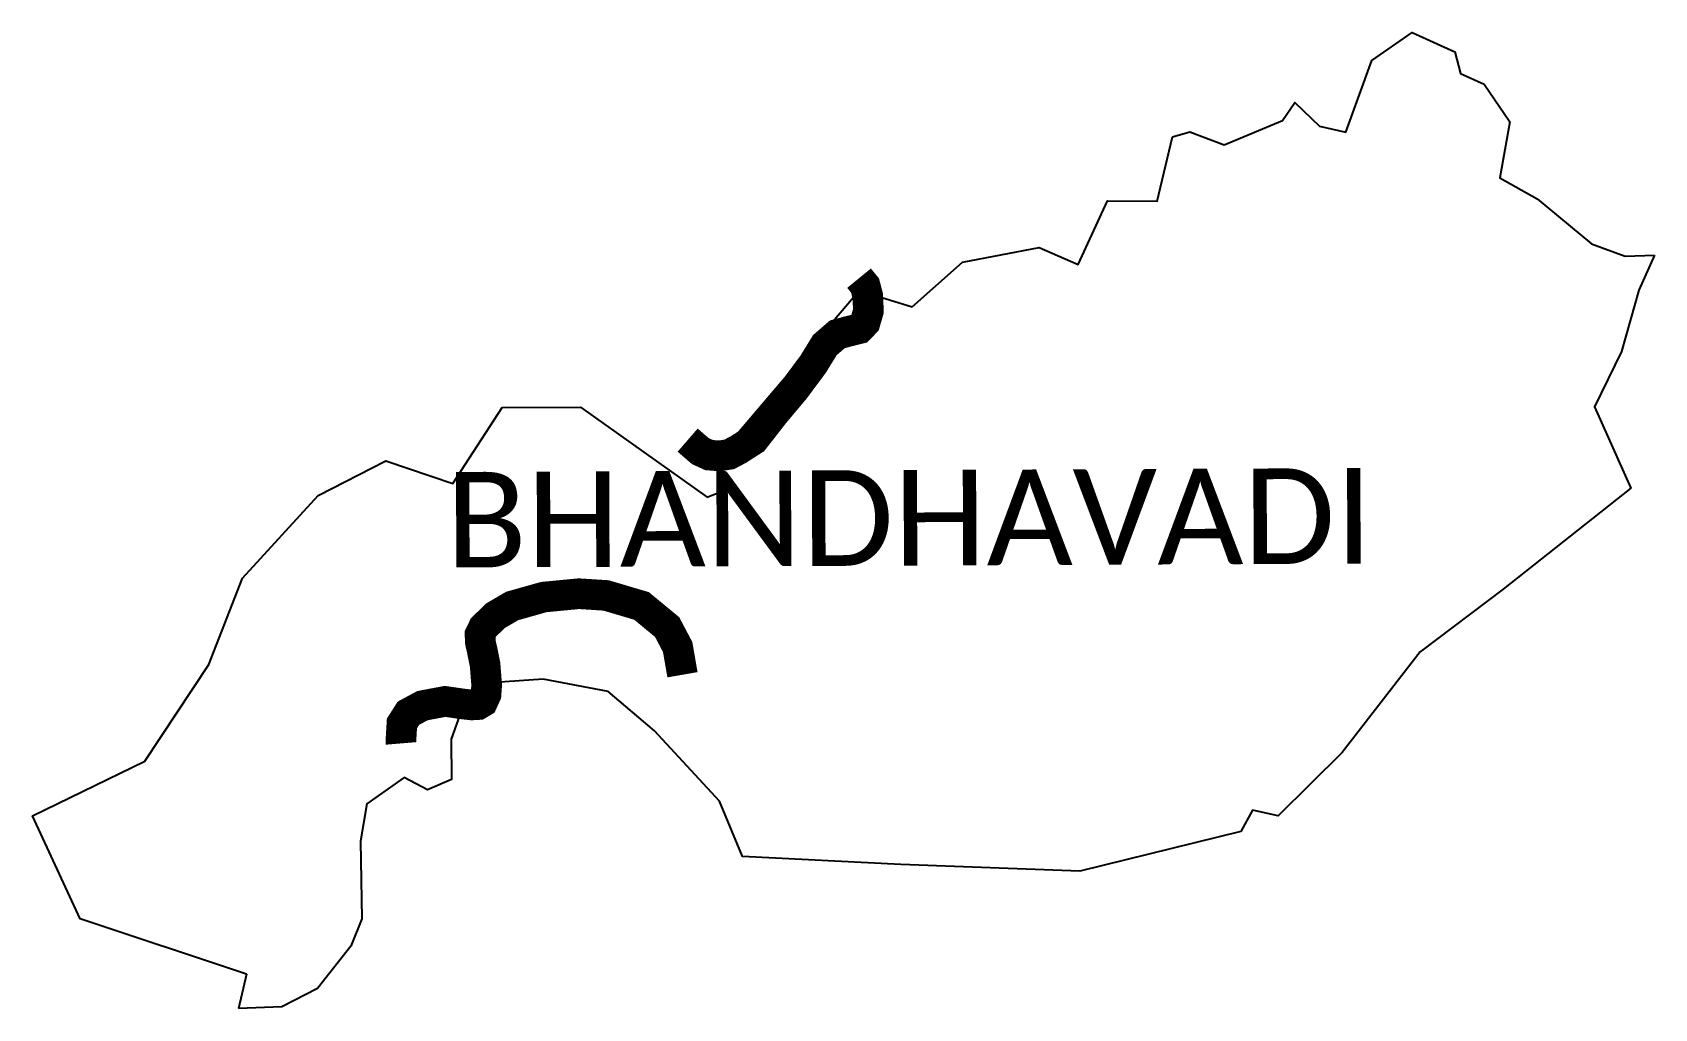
# Model space of a CAD drawing. Header units: metres. Extents: x 318300 to 324480, y 1838067 to 1876470.
# Drawn here: x 321833 to 324480, y 1838067 to 1839661 of the extents above; entities outside this region: 1.
import ezdxf

# ---------------------------------------------------------------- set-up
doc = ezdxf.new("R2010")
doc.units = ezdxf.units.M
for name, color, linetype in [('NATURALLY PROTECTED', 3, 'Continuous'), ('village', 3, 'Continuous'), ('VILLAGE NAME', 250, 'Continuous')]:
    doc.layers.add(name, color=color, linetype=linetype)
doc.styles.get("Standard").update_dxf_attribs({"font": 'Cambria Math.ttf'})

msp = doc.modelspace()

# ---------------------------------------------------------------- linework, layer by layer
at = {"layer": 'NATURALLY PROTECTED', "const_width": 50, "flags": 128}
msp.add_lwpolyline([(318325.5, 1876444.5), (318325.5, 1876444.5)], close=True, dxfattribs=at)
at = {"layer": 'NATURALLY PROTECTED', "color": 116, "true_color": 0x136734, "const_width": 50, "flags": 128}
for points in [[(323182, 1839259.8), (323191.8, 1839247.8), (323196.2, 1839230.9), (323197.3, 1839206.4), (323191.8, 1839187.3), (323182, 1839177.3), (323162.4, 1839172.4), (323146.5, 1839168.1), (323126.3, 1839150.6), (323107.2, 1839119.5), (323076.7, 1839078.5), (323042.8, 1839038.1), (323010.1, 1838996.1), (322985.5, 1838980.3), (322970.3, 1838972.2), (322954.2, 1838969.7), (322937.3, 1838971), (322922.9, 1838977.6), (322902.3, 1838995.4)], [(322434.7, 1838500.3), (322434.4, 1838503.9), (322436.1, 1838532.9), (322446.7, 1838549.6), (322469.5, 1838561.9), (322506.4, 1838568.9), (322536.3, 1838564.6), (322549.7, 1838563.1), (322560.5, 1838563.7), (322567.7, 1838568), (322573.3, 1838580.2), (322574.4, 1838595.6), (322571.8, 1838628.5), (322567.4, 1838650.8), (322564.2, 1838664.8), (322563.5, 1838678), (322569.2, 1838689.7), (322588.5, 1838708.6), (322615.8, 1838724.6), (322667.5, 1838739.2), (322724.7, 1838744.7), (322769.1, 1838741.9), (322827.1, 1838724.7), (322868.8, 1838690.3), (322886, 1838657.7), (322893.9, 1838612.4)]]:
    msp.add_lwpolyline(points, dxfattribs=at)
at = {"layer": 'village', "flags": 128}
msp.add_lwpolyline([(322182.5, 1838123.6), (322169.6, 1838067.4)], dxfattribs=at)
at = {"layer": 'village', "color": 3, "true_color": 0x00ff00}
for points in [[(322182.5, 1838123.6, 0), (321911.2, 1838213.7, 0), (321833.2, 1838382.2, 0), (322016.7, 1838471.3, 0), (322120.8, 1838629.3, 0), (322176, 1838770.2, 0), (322299.2, 1838905.2, 0), (322409.9, 1838961.7, 0), (322519, 1838924.4, 0), (322599.8, 1839048.9, 0), (322727.4, 1839049.5, 0), (322934.2, 1838902.3, 0), (322958.6, 1838912.2, 0), (322962.1, 1838980.7, 0), (323182, 1839239.9, 0), (323268.8, 1839212.9, 0), (323350.7, 1839285.7, 0), (323476, 1839309.9, 0), (323539.4, 1839282.1, 0), (323587.4, 1839385.9, 0), (323668.2, 1839385.5, 0), (323693.5, 1839490.5, 0), (323721.8, 1839498.8, 0), (323777.6, 1839477.3, 0), (323873, 1839517.2, 0), (323893.3, 1839546.7, 0), (323933.6, 1839507.7, 0), (323976.1, 1839498, 0), (324018.7, 1839615.4, 0), (324084.6, 1839661, 0), (324154.2, 1839629.5, 0), (324163.4, 1839594.1, 0), (324201.8, 1839576.3, 0), (324244, 1839515.2, 0), (324227.8, 1839423.6, 0), (324288.3, 1839389.2, 0), (324377.2, 1839315.8, 0), (324432.2, 1839296, 0), (324480.1, 1839297.6, 0)], [(324480.1, 1839297.6, 0), (324454.3, 1839240.1, 0), (324426.1, 1839140.1, 0), (324382, 1839049.8, 0), (324441.2, 1838917.1, 0), (324233.1, 1838752.1, 0), (324097.8, 1838649.9, 0), (323970.4, 1838485.7, 0), (323865.9, 1838382.3, 0), (323824, 1838391.4, 0), (323804.8, 1838356.3, 0), (323542.3, 1838291.7, 0), (323250.4, 1838302.6, 0), (322992, 1838315.8, 0), (322954.2, 1838406.1, 0), (322848.3, 1838520.8, 0), (322772.4, 1838585, 0), (322666.5, 1838605, 0), (322564.9, 1838598.3, 0), (322538.5, 1838569.7, 0), (322516.7, 1838507.5, 0), (322516.9, 1838441.4, 0), (322477.6, 1838424.7, 0), (322439.7, 1838444.6, 0), (322379, 1838401.4, 0), (322368.6, 1838340.8, 0), (322370.9, 1838214, 0), (322352.8, 1838169.5, 0), (322298.3, 1838100, 0), (322240.3, 1838070, 0), (322169.6, 1838067.4, 0)]]:
    msp.add_polyline3d(points, dxfattribs=at)

# ---------------------------------------------------------------- texts
at = {"layer": 'VILLAGE NAME', "insert": (322507.2, 1838943.4), "char_height": 155.989, "attachment_point": 1, "rotation": 0.2435}
msp.add_mtext_dynamic_manual_height_columns('{\\fCalibri|b0|i0|c0|p34;BHANDHAVADI}', width=1910.584, gutter_width=779.9, heights=[0], dxfattribs=at)

doc.saveas('drawing.dxf')
